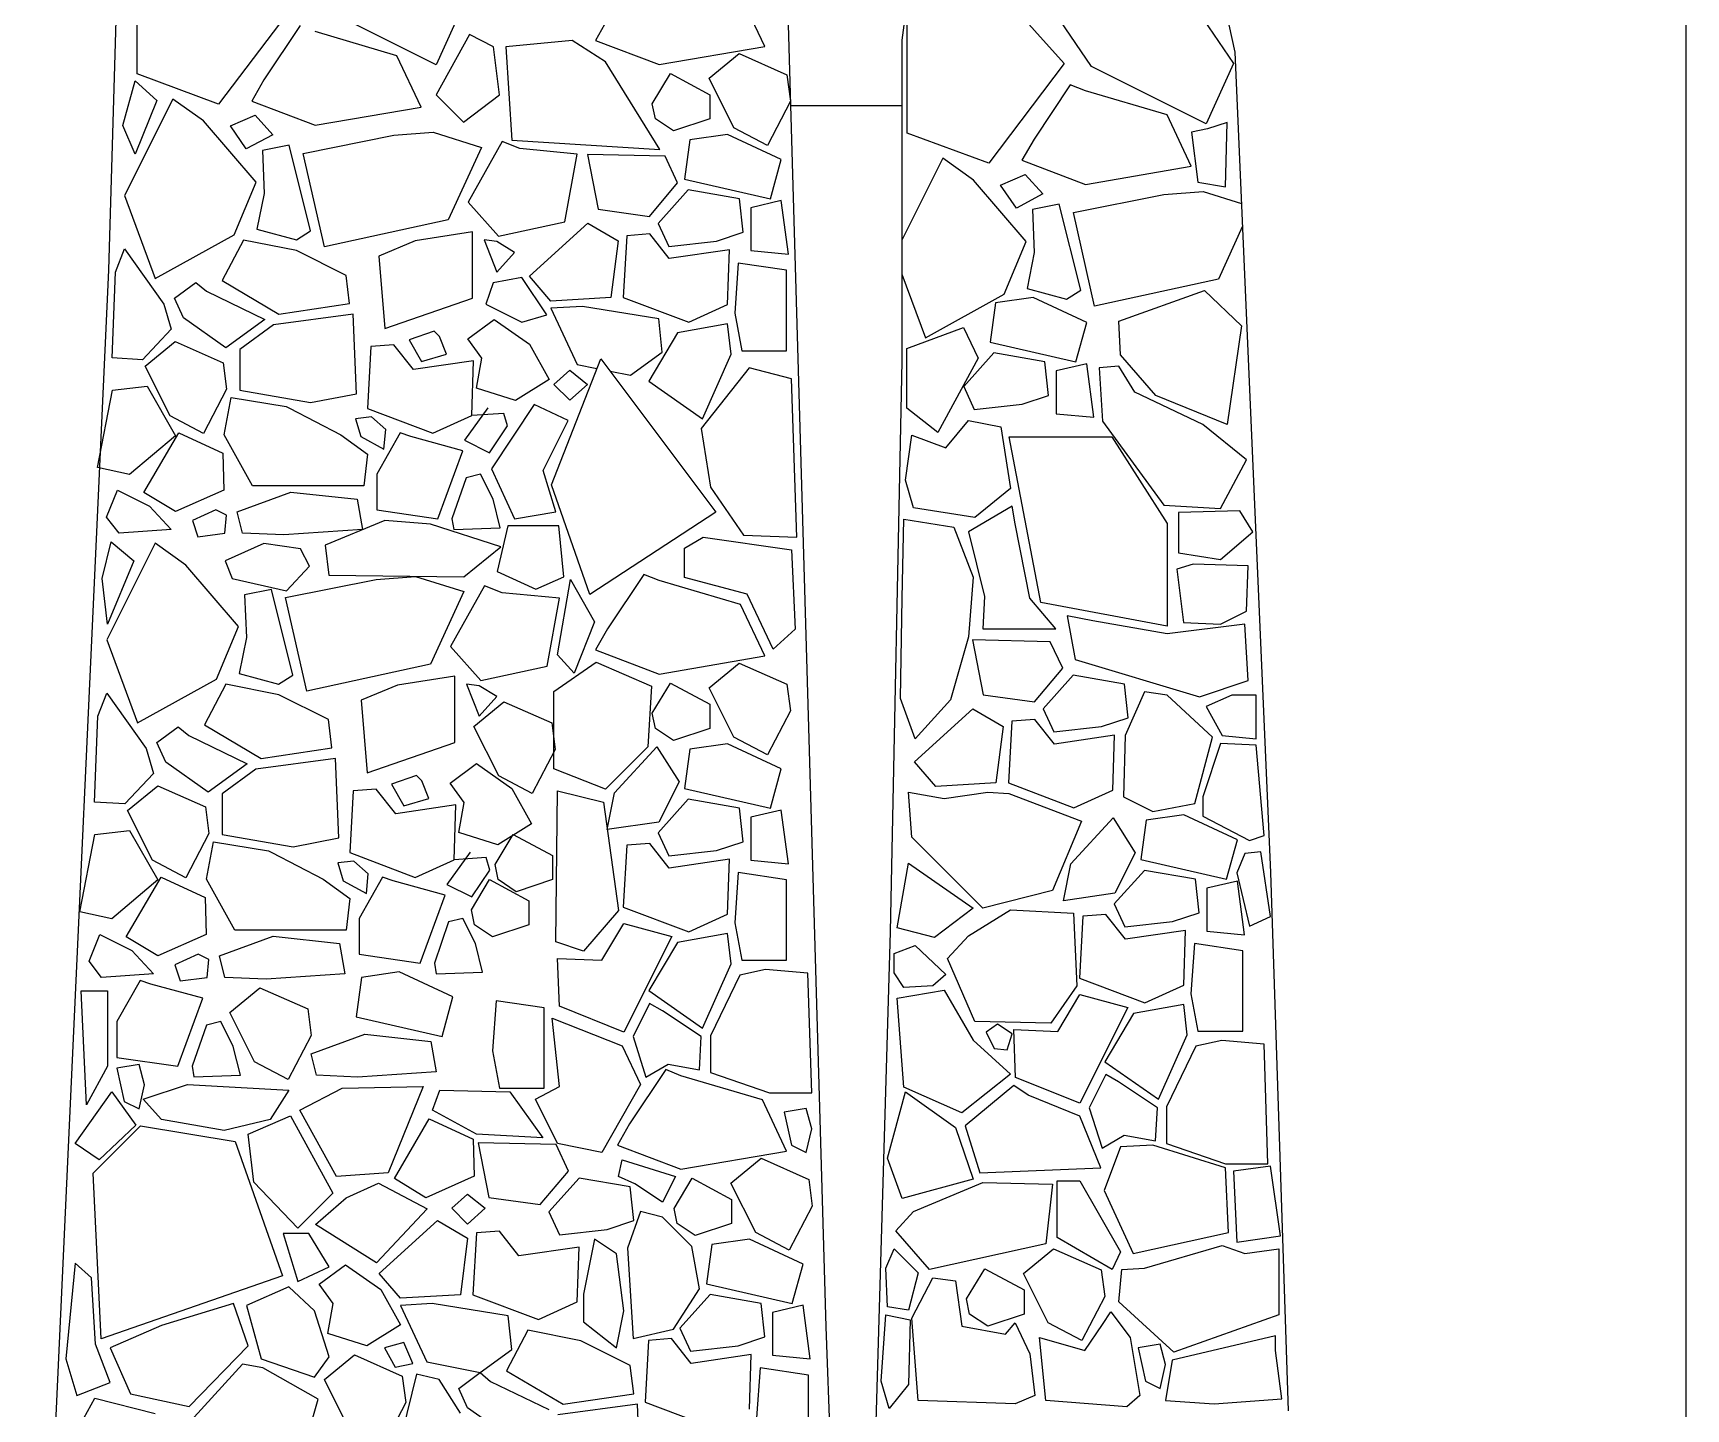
# Model space of a CAD drawing. Header units: millimetres. Extents: x 0 to 25200, y 0 to 17820.
# Drawn here: x 9054.4 to 9466.7, y 3400.3 to 3743.4 of the extents above; entities that cross this region are included whole.
import ezdxf

# ---------------------------------------------------------------- set-up
doc = ezdxf.new("R2010")
doc.units = ezdxf.units.MM
doc.header["$LTSCALE"] = 100
doc.header["$MEASUREMENT"] = 0
doc.layers.add('CO-TREE', color=251, linetype='Continuous')
doc.layers.add('TB-FORM', color=7, linetype='Continuous')

# ---------------------------------------------------------------- blocks, each defined once
blk = doc.blocks.new('T-133')
at = {"layer": 'CO-TREE'}
for p, q in [((49, 1260.06), (41.43, 999.03)), ((322.38, 1053.35), (304.57, 1136.37)), ((248.2, 1124.51), (239.3, 1056.32)), ((48.53, 1047.95), (48.53, 1082.59)), ((304.66, 1076.11), (321.99, 1050.5)), ((260.19, 1072.34), (279.79, 1050.5)), ((240.6, 1033.18), (240.6, 1067.82)), ((286.57, 1049.75), (273.76, 1068.58)), ((87.72, 1065.27), (68.88, 1040.42)), ((123.14, 1050.21), (94.5, 1064.51)), ((129.92, 1065.27), (123.14, 1050.21)), ((205.09, 1054.78), (199.06, 1067.58)), ((89.23, 1060), (80.18, 1046.44)), ((165.9, 1061.56), (162.89, 1056.29)), ((220.4, 735.5), (210.98, 1060.21)), ((113.34, 1052.47), (92.99, 1058.49)), ((131.43, 1057.74), (123.14, 1042.68)), ((137.46, 1054.72), (131.43, 1057.74)), ((157.05, 1056.23), (140.47, 1054.72)), ((165.34, 1050.96), (157.05, 1056.23)), ((162.89, 1056.29), (178.72, 1050.26)), ((239.3, 1056.32), (239.3, 976.27)), ((119.37, 1039.66), (113.34, 1052.47)), ((138.97, 1042.68), (137.46, 1054.72)), ((140.47, 1054.72), (141.98, 1031.38)), ((178.72, 1050.26), (205.09, 1054.78)), ((191.23, 1046.83), (198.73, 1053)), ((198.73, 1053), (210.63, 1047.71)), ((331.28, 848.78), (322.38, 1053.35)), ((68.88, 1040.42), (48.53, 1047.95)), ((178.91, 1029.12), (165.34, 1050.96)), ((177.04, 1040.49), (181.57, 1048.02)), ((181.57, 1048.02), (191.36, 1042.75)), ((210.63, 1047.71), (211.51, 1041.1)), ((279.79, 1050.5), (260.95, 1025.65)), ((315.21, 1035.44), (286.57, 1049.75)), ((321.99, 1050.5), (315.21, 1035.44)), ((44.97, 1035.08), (48.09, 1046.23)), ((48.09, 1046.23), (53.45, 1041.33)), ((80.18, 1046.44), (77.17, 1041.17)), ((197.4, 1034.49), (191.23, 1046.83)), ((281.29, 1045.23), (272.25, 1031.68)), ((285.06, 1043.73), (281.29, 1045.23)), ((305.41, 1037.7), (285.06, 1043.73)), ((57.44, 1041.67), (45.42, 1017.64)), ((53.45, 1041.33), (48.09, 1027.95)), ((65.1, 1036.21), (57.44, 1041.67)), ((77.17, 1041.17), (92.99, 1035.15)), ((92.99, 1035.15), (119.37, 1039.66)), ((123.14, 1042.68), (129.92, 1035.9)), ((129.92, 1035.9), (138.97, 1042.68)), ((177.8, 1036.73), (177.04, 1040.49)), ((191.36, 1042.75), (191.36, 1036.73)), ((211.51, 1041.1), (205.78, 1030.08)), ((239.3, 1040), (211.57, 1040)), ((48.09, 1027.95), (44.97, 1035.08)), ((78.22, 1020.91), (65.1, 1036.21)), ((71.8, 1034.96), (77.97, 1037.61)), ((75.77, 1029.24), (71.8, 1034.96)), ((77.97, 1037.61), (82.38, 1032.76)), ((182.32, 1033.72), (177.8, 1036.73)), ((191.36, 1036.73), (182.32, 1033.72)), ((311.44, 1024.9), (305.41, 1037.7)), ((320.38, 1035.85), (315.54, 1034.24)), ((319.98, 1019.74), (320.38, 1035.85)), ((82.38, 1032.76), (75.77, 1029.24)), ((89.98, 1028.11), (112.59, 1032.63)), ((112.59, 1032.63), (122.39, 1033.39)), ((122.39, 1033.39), (134.44, 1029.62)), ((139.58, 1031.07), (131.1, 1015.91)), ((144.04, 1029.29), (139.58, 1031.07)), ((141.98, 1031.38), (178.91, 1029.12)), ((186.43, 1031.52), (185.09, 1021.71)), ((195.81, 1032.85), (186.43, 1031.52)), ((209.19, 1026.61), (195.81, 1032.85)), ((205.78, 1030.08), (197.4, 1034.49)), ((260.95, 1025.65), (240.6, 1033.18)), ((272.25, 1031.68), (269.24, 1026.41)), ((315.54, 1034.24), (311.51, 1033.44)), ((311.51, 1033.44), (313.12, 1020.95)), ((86.47, 1030.18), (79.78, 1028.84)), ((79.78, 1028.84), (80.22, 1018.14)), ((91.83, 1008.78), (86.47, 1030.18)), ((95.25, 1004.77), (89.98, 1028.11)), ((134.44, 1029.62), (126.15, 1011.55)), ((158.32, 1027.95), (144.04, 1029.29)), ((155.2, 1011.01), (158.32, 1027.95)), ((160.87, 1027.83), (163.51, 1014.18)), ((180.27, 1027.39), (160.87, 1027.83)), ((183.36, 1020.78), (180.27, 1027.39)), ((206.52, 1016.8), (209.19, 1026.61)), ((249.51, 1026.91), (239.3, 1006.49)), ((257.16, 1021.45), (249.51, 1026.91)), ((263.87, 1020.2), (270.04, 1022.84)), ((269.24, 1026.41), (285.06, 1020.38)), ((270.04, 1022.84), (274.45, 1018)), ((285.06, 1020.38), (311.44, 1024.9)), ((72.75, 1007.8), (78.22, 1020.91)), ((176.3, 1012.41), (183.36, 1020.78)), ((186, 1019.02), (178.51, 1010.65)), ((185.09, 1021.71), (206.52, 1016.8)), ((198.79, 1016.82), (186, 1019.02)), ((270.28, 1006.15), (257.16, 1021.45)), ((267.84, 1014.47), (263.87, 1020.2)), ((304.66, 1017.87), (314.45, 1018.62)), ((313.12, 1020.95), (319.98, 1019.74)), ((314.45, 1018.62), (324.02, 1015.64)), ((45.42, 1017.64), (53.07, 996.88)), ((80.22, 1018.14), (78.44, 1009.22)), ((131.1, 1015.91), (138.68, 1007.44)), ((163.51, 1014.18), (176.3, 1012.41)), ((199.67, 1008.45), (198.79, 1016.82)), ((209.19, 1016.36), (201.61, 1014.57)), ((201.61, 1014.57), (201.61, 1003.87)), ((210.98, 1002.98), (209.19, 1016.36)), ((274.45, 1018), (267.84, 1014.47)), ((278.54, 1015.42), (271.84, 1014.08)), ((283.89, 994.01), (278.54, 1015.42)), ((282.05, 1013.35), (304.66, 1017.87)), ((126.15, 1011.55), (95.25, 1004.77)), ((138.68, 1007.44), (155.2, 1011.01)), ((146.44, 997.46), (160.99, 1010.68)), ((160.99, 1010.68), (168.49, 1006.27)), ((178.51, 1010.65), (181.15, 1004.92)), ((271.84, 1014.08), (272.29, 1003.38)), ((287.32, 990.01), (282.05, 1013.35)), ((53.07, 996.88), (72.75, 1007.8)), ((75.08, 1006.51), (69.78, 996.38)), ((88.3, 1003.87), (75.08, 1006.51)), ((78.44, 1009.22), (88.26, 1006.55)), ((88.26, 1006.55), (91.83, 1008.78)), ((117.86, 1006.28), (108.82, 1002.51)), ((132.18, 1008.54), (117.86, 1006.28)), ((132.18, 991.97), (132.18, 1008.54)), ((135.11, 1006.55), (138.24, 998.52)), ((138.24, 1006.1), (135.11, 1006.55)), ((142.7, 1003.42), (138.24, 1006.1)), ((138.24, 1006.1), (138.24, 1006.1)), ((168.49, 1006.27), (166.72, 992.17)), ((170.69, 1007.59), (169.81, 992.17)), ((176.42, 1008.03), (170.69, 1007.59)), ((181.27, 1001.86), (176.42, 1008.03)), ((181.15, 1004.92), (193.06, 1006.24)), ((193.06, 1006.24), (199.67, 1008.45)), ((264.82, 993.04), (270.28, 1006.15)), ((324.26, 1009.96), (318.22, 996.78)), ((43.18, 998.52), (45.41, 1004.32)), ((45.41, 1004.32), (55.23, 990.49)), ((100.65, 997.7), (88.3, 1003.87)), ((108.82, 1002.51), (110.33, 984.44)), ((138.24, 998.52), (142.7, 1003.42)), ((196.27, 1004.07), (181.27, 1001.86)), ((195.82, 990.41), (196.27, 1004.07)), ((201.61, 1003.87), (210.98, 1002.98)), ((272.29, 1003.38), (270.51, 994.46)), ((41.43, 999.03), (38.35, 931.95)), ((42.29, 977.12), (43.18, 998.52)), ((101.53, 990.65), (100.65, 997.7)), ((198.48, 1000.75), (197.59, 988.26)), ((210.53, 998.97), (198.48, 1000.75)), ((210.53, 978.9), (210.53, 998.97)), ((239.3, 997.96), (245.14, 982.12)), ((57.88, 991.97), (63.17, 995.94)), ((63.17, 995.94), (65.82, 993.73)), ((65.82, 993.73), (80.37, 986.68)), ((69.78, 996.38), (83.89, 988.01)), ((137.34, 995.84), (135.56, 990.49)), ((144.48, 997.18), (137.34, 995.84)), ((150.73, 987.82), (144.48, 997.18)), ((151.73, 991.29), (146.44, 997.46)), ((270.51, 994.46), (280.32, 991.78)), ((280.32, 991.78), (283.89, 994.01)), ((318.22, 996.78), (287.32, 990.01)), ((293.37, 986.31), (314.74, 993.96)), ((314.74, 993.96), (324.01, 985.1)), ((55.23, 990.49), (57.02, 984.25)), ((60.08, 987.13), (57.88, 991.97)), ((83.89, 988.01), (101.53, 990.65)), ((110.33, 984.44), (132.18, 991.97)), ((135.56, 990.49), (144.48, 986.03)), ((166.72, 992.17), (151.73, 991.29)), ((159.67, 989.97), (151.73, 989.53)), ((151.73, 989.53), (158.34, 975.43)), ((178.63, 986.88), (159.67, 989.97)), ((169.81, 992.17), (186.12, 986)), ((186.12, 986), (195.82, 990.41)), ((245.14, 982.12), (264.82, 993.04)), ((262.62, 990.83), (261.28, 981.02)), ((271.99, 992.17), (262.62, 990.83)), ((285.38, 985.93), (271.99, 992.17)), ((70.67, 979.63), (60.08, 987.13)), ((80.37, 986.68), (70.67, 979.63)), ((82.57, 985.36), (74.19, 979.19)), ((102.41, 988.01), (82.57, 985.36)), ((103.3, 968.18), (102.41, 988.01)), ((131, 981.88), (137.61, 986.73)), ((137.61, 986.73), (146.43, 980.56)), ((144.48, 986.03), (150.73, 987.82)), ((179.51, 978.51), (178.63, 986.88)), ((195.81, 985.59), (183.31, 983.36)), ((196.7, 978.01), (195.81, 985.59)), ((197.59, 988.26), (199.38, 978.9)), ((282.7, 976.12), (285.38, 985.93)), ((293.77, 977.85), (293.37, 986.31)), ((57.02, 984.25), (49.88, 976.67)), ((50.59, 975.03), (58.08, 981.2)), ((58.08, 981.2), (69.99, 975.91)), ((122.62, 983.8), (116.37, 981.58)), ((116.37, 981.58), (119.49, 976.22)), ((123.96, 982.47), (122.62, 983.8)), ((125.74, 978.01), (123.96, 982.47)), ((134.53, 977.04), (131, 981.88)), ((183.31, 983.36), (176.17, 971.32)), ((240.56, 979.46), (254.67, 984.7)), ((254.67, 984.7), (258.3, 977.05)), ((324.01, 985.1), (320.38, 960.53)), ((49.88, 976.67), (42.29, 977.12)), ((74.19, 979.19), (74.19, 969.06)), ((106.87, 979.95), (105.99, 964.53)), ((112.61, 980.39), (106.87, 979.95)), ((117.46, 974.22), (112.61, 980.39)), ((119.49, 976.22), (125.74, 978.01)), ((133.2, 969.55), (134.53, 977.04)), ((146.43, 980.56), (151.28, 971.75)), ((171.57, 972.78), (179.51, 978.51)), ((189.56, 961.96), (196.7, 978.01)), ((199.38, 978.9), (210.53, 978.9)), ((240.56, 964.56), (240.56, 979.46)), ((258.3, 977.05), (248.22, 958.52)), ((262.19, 978.34), (254.7, 969.97)), ((261.28, 981.02), (282.7, 976.12)), ((274.98, 976.14), (262.19, 978.34)), ((302.64, 967.78), (293.77, 977.85)), ((56.76, 962.69), (50.59, 975.03)), ((69.99, 975.91), (70.87, 969.3)), ((132.45, 976.42), (117.46, 974.22)), ((132.01, 962.76), (132.45, 976.42)), ((151.89, 945.46), (164.2, 976.89)), ((152.47, 970.51), (156.44, 974.03)), ((156.44, 974.03), (160.85, 970.51)), ((158.34, 975.43), (163.24, 974.45)), ((164.2, 976.89), (192.92, 938.62)), ((166.52, 973.8), (171.57, 972.78)), ((201.18, 974.67), (189.23, 959.53)), ((211.74, 971.92), (201.18, 974.67)), ((239.3, 976.27), (236.33, 833.96)), ((275.86, 967.76), (274.98, 976.14)), ((285.38, 975.67), (277.8, 973.89)), ((277.8, 973.89), (277.8, 963.19)), ((287.17, 962.3), (285.38, 975.67)), ((293.37, 975.03), (288.53, 974.63)), ((288.53, 974.63), (289.34, 961.34)), ((297.4, 968.59), (293.37, 975.03)), ((38.69, 949.79), (42.4, 969.09)), ((42.4, 969.09), (51.04, 970.06)), ((51.04, 970.06), (58.09, 957.72)), ((70.87, 969.3), (65.14, 958.29)), ((74.19, 969.06), (91.83, 965.98)), ((142.91, 966.46), (133.2, 969.55)), ((151.28, 971.75), (142.91, 966.46)), ((156.44, 966.54), (152.47, 970.51)), ((160.85, 970.51), (156.44, 966.54)), ((176.17, 971.32), (189.56, 961.96)), ((213.12, 932.45), (211.74, 971.92)), ((254.7, 969.97), (257.34, 964.24)), ((70.25, 957.95), (72.02, 967.21)), ((72.02, 967.21), (85.69, 965)), ((85.69, 965), (86.57, 964.56)), ((91.83, 965.98), (103.3, 968.18)), ((147.61, 965.52), (136.9, 949.47)), ((156.09, 961.51), (147.61, 965.52)), ((257.34, 964.24), (269.25, 965.56)), ((269.25, 965.56), (275.86, 967.76)), ((314.33, 960.53), (297.4, 968.59)), ((320.38, 960.53), (302.64, 967.78)), ((65.14, 958.29), (56.76, 962.69)), ((86.57, 964.56), (99.36, 957.95)), ((107, 962.4), (102.98, 961.96)), ((102.98, 961.96), (104.32, 957.5)), ((105.99, 964.53), (122.31, 958.36)), ((110.57, 959.28), (107, 962.4)), ((122.31, 958.36), (132.01, 962.76)), ((136.01, 964.63), (130.2, 956.6)), ((140.02, 963.29), (132.01, 962.76)), ((140.91, 960.17), (140.02, 963.29)), ((149.84, 949.02), (156.09, 961.51)), ((248.22, 958.52), (240.56, 964.56)), ((250.24, 954.65), (255.88, 961.5)), ((255.88, 961.5), (263.94, 959.89)), ((277.8, 963.19), (287.17, 962.3)), ((289.34, 961.34), (304.66, 940.39)), ((325.22, 951.67), (314.33, 960.53)), ((58.09, 957.72), (46.62, 948.03)), ((50.26, 943.56), (58.96, 958.42)), ((58.96, 958.42), (69.91, 953.38)), ((77.31, 945.18), (70.25, 957.95)), ((99.36, 957.95), (105.97, 953.11)), ((104.32, 957.5), (110.12, 954.37)), ((114.14, 958.39), (108.34, 948.13)), ((110.12, 954.37), (110.57, 959.28)), ((116.82, 957.5), (114.14, 958.39)), ((129.76, 953.93), (116.82, 957.5)), ((130.2, 956.6), (136.45, 953.48)), ((136.45, 953.48), (140.91, 960.17)), ((189.23, 959.53), (191.53, 944.84)), ((240.16, 946.6), (241.77, 957.88)), ((241.77, 957.88), (250.24, 954.65)), ((263.94, 959.89), (266.36, 944.58)), ((273.91, 916.11), (266.03, 957.43)), ((266.03, 957.43), (291.63, 957.43)), ((291.63, 957.43), (305.42, 935.79)), ((69.91, 953.38), (70.19, 944.12)), ((105.97, 953.11), (105.09, 945.18)), ((123.51, 936.98), (129.76, 953.93)), ((46.62, 948.03), (38.69, 949.79)), ((136.9, 949.47), (142.7, 936.98)), ((152.96, 938.77), (149.84, 949.02)), ((318.77, 939.59), (325.22, 951.67)), ((40.95, 937.43), (43.63, 944.12)), ((43.63, 944.12), (51.66, 940.11)), ((70.19, 944.12), (58.12, 938.79)), ((105.09, 945.18), (77.31, 945.18)), ((108.34, 948.13), (108.34, 939.21)), ((130.65, 947.24), (127.08, 936.98)), ((134.22, 948.13), (130.65, 947.24)), ((137.34, 941.89), (134.22, 948.13)), ((161.46, 918.12), (151.89, 945.46)), ((191.53, 944.84), (199.8, 932.91)), ((242.17, 939.75), (240.16, 946.6)), ((266.36, 944.58), (257.49, 937.33)), ((58.12, 938.79), (50.26, 943.56)), ((51.66, 940.11), (57.02, 934.31)), ((73.53, 938.77), (86.92, 943.67)), ((86.92, 943.67), (103.43, 941.89)), ((103.43, 941.89), (104.77, 934.31)), ((139.13, 934.75), (137.34, 941.89)), ((266.77, 940.15), (255.88, 933.71)), ((267.57, 935.72), (266.77, 940.15)), ((304.66, 940.39), (318.77, 939.59)), ((44.08, 933.42), (40.95, 937.43)), ((68.17, 939.21), (62.37, 936.54)), ((62.37, 936.54), (63.71, 932.53)), ((70.85, 937.88), (68.17, 939.21)), ((70.41, 933.42), (70.85, 937.88)), ((74.87, 933.42), (73.53, 938.77)), ((110.35, 936.53), (95.46, 930.41)), ((108.34, 939.21), (123.51, 936.98)), ((121.74, 935.66), (110.35, 936.53)), ((127.08, 936.98), (127.53, 934.31)), ((142.7, 936.98), (152.96, 938.77)), ((192.92, 938.62), (161.46, 918.12)), ((239.35, 917.19), (239.76, 936.93)), ((239.76, 936.93), (252.25, 934.92)), ((257.49, 937.33), (242.17, 939.75)), ((305.42, 935.79), (305.42, 910.2)), ((323.6, 938.95), (308.29, 938.54)), ((308.29, 938.54), (308.29, 928.47)), ((326.83, 933.71), (323.6, 938.95)), ((38.35, 931.95), (32.12, 796.6)), ((57.02, 934.31), (44.08, 933.42)), ((63.71, 932.53), (70.41, 933.42)), ((85.13, 932.97), (74.87, 933.42)), ((104.77, 934.31), (85.13, 932.97)), ((139.25, 929.97), (121.74, 935.66)), ((127.53, 934.31), (139.13, 934.75)), ((141, 935.22), (138.38, 923.84)), ((153.7, 935.22), (141, 935.22)), ((155.01, 922.53), (153.7, 935.22)), ((185.1, 929.7), (189.69, 932.45)), ((189.69, 932.45), (211.74, 929.24)), ((199.8, 932.91), (213.12, 932.45)), ((252.25, 934.92), (257.09, 922.43)), ((255.88, 933.71), (259.91, 917.6)), ((271.2, 917.19), (267.57, 935.72)), ((318.77, 926.86), (326.83, 933.71)), ((39.85, 922.09), (42.04, 931.28)), ((53.04, 930.89), (41.01, 906.85)), ((42.04, 931.28), (47.73, 926.47)), ((60.69, 925.42), (53.04, 930.89)), ((80.14, 930.84), (70.5, 926.47)), ((89.33, 929.53), (80.14, 930.84)), ((91.52, 925.16), (89.33, 929.53)), ((95.46, 930.41), (96.34, 922.97)), ((130.06, 922.53), (139.25, 929.97)), ((185.1, 922.35), (185.1, 929.7)), ((211.74, 929.24), (212.66, 909.5)), ((308.29, 928.47), (318.77, 926.86)), ((47.73, 926.47), (41.17, 910.72)), ((73.81, 910.13), (60.69, 925.42)), ((70.5, 926.47), (72.26, 922.09)), ((85.83, 919.03), (91.52, 925.16)), ((138.38, 923.84), (148.01, 919.47)), ((311.91, 925.65), (307.88, 924.44)), ((307.88, 924.44), (309.5, 911.15)), ((325.62, 925.25), (311.91, 925.65)), ((325.22, 913.97), (325.62, 925.25)), ((41.17, 910.72), (39.85, 922.09)), ((72.26, 922.09), (85.83, 919.03)), ((82.07, 919.4), (75.37, 918.06)), ((87.42, 897.99), (82.07, 919.4)), ((85.57, 917.33), (108.18, 921.85)), ((96.34, 922.97), (130.06, 922.53)), ((108.18, 921.85), (117.98, 922.6)), ((117.98, 922.6), (130.04, 918.84)), ((135.17, 920.29), (126.69, 905.13)), ((139.63, 918.5), (135.17, 920.29)), ((148.01, 919.47), (155.01, 922.53)), ((153.41, 903.08), (156.63, 921.89)), ((156.63, 921.89), (162.6, 911.34)), ((174.95, 923.13), (165.9, 909.57)), ((178.72, 921.62), (174.95, 923.13)), ((199.06, 915.6), (178.72, 921.62)), ((200.72, 918.22), (185.1, 922.35)), ((257.09, 922.43), (255.88, 907.53)), ((75.37, 918.06), (75.82, 907.36)), ((90.85, 893.99), (85.57, 917.33)), ((130.04, 918.84), (121.75, 900.76)), ((153.91, 917.17), (139.63, 918.5)), ((150.79, 900.22), (153.91, 917.17)), ((205.09, 902.79), (199.06, 915.6)), ((207.15, 904.46), (200.72, 918.22)), ((238.95, 892.22), (239.35, 917.19)), ((259.91, 917.6), (259.51, 909.54)), ((277.65, 909.54), (271.2, 917.19)), ((305.42, 910.2), (273.91, 916.11)), ((162.6, 911.34), (157.54, 898.49)), ((280.47, 912.76), (282.49, 901.89)), ((286.92, 911.56), (280.47, 912.76)), ((305.46, 908.33), (286.92, 911.56)), ((309.5, 911.15), (318.77, 910.75)), ((318.77, 910.75), (325.22, 913.97)), ((68.34, 897.02), (73.81, 910.13)), ((75.82, 907.36), (74.03, 898.44)), ((165.9, 909.57), (162.89, 904.3)), ((212.66, 909.5), (207.15, 904.46)), ((255.88, 907.53), (251.45, 891.82)), ((259.51, 909.54), (277.65, 909.54)), ((324.81, 910.75), (305.46, 908.33)), ((325.62, 896.65), (324.81, 910.75)), ((41.01, 906.85), (48.66, 886.1)), ((126.69, 905.13), (134.28, 896.65)), ((157.54, 898.49), (153.41, 903.08)), ((162.89, 904.3), (178.72, 898.28)), ((256.9, 906.78), (259.55, 893.12)), ((276.3, 906.34), (256.9, 906.78)), ((279.39, 899.73), (276.3, 906.34)), ((121.75, 900.76), (90.85, 893.99)), ((134.28, 896.65), (150.79, 900.22)), ((152.49, 893.9), (163.06, 901.24)), ((163.06, 901.24), (176.83, 895.28)), ((178.72, 898.28), (205.09, 902.79)), ((191.23, 894.84), (198.73, 901.01)), ((198.73, 901.01), (210.63, 895.72)), ((272.33, 891.36), (279.39, 899.73)), ((282.49, 901.89), (313.53, 892.62)), ((48.66, 886.1), (68.34, 897.02)), ((70.67, 895.73), (65.38, 885.59)), ((83.9, 893.08), (70.67, 895.73)), ((74.03, 898.44), (83.85, 895.76)), ((83.85, 895.76), (87.42, 897.99)), ((113.46, 895.49), (104.41, 891.73)), ((127.78, 897.75), (113.46, 895.49)), ((127.78, 881.19), (127.78, 897.75)), ((130.71, 895.76), (133.83, 887.74)), ((133.83, 895.32), (130.71, 895.76)), ((138.29, 892.64), (133.83, 895.32)), ((133.83, 895.32), (133.83, 895.32)), ((176.83, 895.28), (175.92, 880.13)), ((177.04, 888.51), (181.57, 896.04)), ((181.57, 896.04), (191.36, 890.77)), ((197.4, 882.51), (191.23, 894.84)), ((210.63, 895.72), (211.51, 889.11)), ((282.04, 897.97), (274.54, 889.6)), ((294.82, 895.76), (282.04, 897.97)), ((295.71, 887.39), (294.82, 895.76)), ((313.53, 892.62), (325.62, 896.65)), ((38.78, 887.74), (41.01, 893.53)), ((41.01, 893.53), (50.83, 879.71)), ((96.25, 886.92), (83.9, 893.08)), ((104.41, 891.73), (105.92, 873.65)), ((132.55, 885.22), (140.05, 891.39)), ((133.83, 887.74), (138.29, 892.64)), ((140.05, 891.39), (151.96, 886.1)), ((152.49, 874.63), (152.49, 893.9)), ((191.36, 890.77), (191.36, 884.74)), ((242.58, 882.15), (238.95, 892.22)), ((251.45, 891.82), (242.58, 882.15)), ((259.55, 893.12), (272.33, 891.36)), ((299.82, 893.83), (294.98, 882.96)), ((305.46, 893.03), (299.82, 893.83)), ((316.75, 882.55), (305.46, 893.03)), ((321.59, 893.03), (315.14, 890.21)), ((327.64, 893.03), (321.59, 893.03)), ((327.64, 882.15), (327.64, 893.03)), ((37.89, 866.33), (38.78, 887.74)), ((97.13, 879.87), (96.25, 886.92)), ((177.8, 884.74), (177.04, 888.51)), ((211.51, 889.11), (205.78, 878.1)), ((242.47, 876.4), (257.02, 889.62)), ((257.02, 889.62), (264.52, 885.22)), ((266.72, 886.54), (265.84, 871.12)), ((272.46, 886.98), (266.72, 886.54)), ((277.31, 880.81), (272.46, 886.98)), ((274.54, 889.6), (277.19, 883.87)), ((289.09, 885.19), (295.71, 887.39)), ((315.14, 890.21), (319.17, 882.96)), ((53.47, 881.19), (58.76, 885.15)), ((58.76, 885.15), (61.41, 882.95)), ((61.41, 882.95), (75.96, 875.9)), ((65.38, 885.59), (79.49, 877.22)), ((138.73, 872.88), (132.55, 885.22)), ((151.96, 886.1), (152.84, 879.49)), ((182.32, 881.73), (177.8, 884.74)), ((191.36, 884.74), (182.32, 881.73)), ((205.78, 878.1), (197.4, 882.51)), ((264.52, 885.22), (262.76, 871.12)), ((277.19, 883.87), (289.09, 885.19)), ((292.3, 883.01), (277.31, 880.81)), ((291.86, 869.35), (292.3, 883.01)), ((294.98, 882.96), (294.58, 867.65)), ((312.32, 866.04), (316.75, 882.55)), ((319.17, 882.96), (327.64, 882.15)), ((50.83, 879.71), (52.61, 873.47)), ((55.68, 876.34), (53.47, 881.19)), ((79.49, 877.22), (97.13, 879.87)), ((105.92, 873.65), (127.78, 881.19)), ((152.84, 879.49), (147.11, 868.47)), ((175.92, 880.13), (165.35, 869.58)), ((167.65, 868.66), (178.21, 880.13)), ((178.21, 880.13), (183.72, 871.41)), ((186.43, 879.53), (185.09, 869.72)), ((195.81, 880.87), (186.43, 879.53)), ((209.19, 874.63), (195.81, 880.87)), ((318.77, 880.94), (314.33, 867.65)), ((327.64, 880.54), (318.77, 880.94)), ((329.65, 857.98), (327.64, 880.54)), ((66.26, 868.85), (55.68, 876.34)), ((75.96, 875.9), (66.26, 868.85)), ((78.17, 874.58), (69.79, 868.41)), ((98.01, 877.22), (78.17, 874.58)), ((98.89, 857.4), (98.01, 877.22)), ((126.59, 871.1), (133.21, 875.95)), ((133.21, 875.95), (142.03, 869.78)), ((165.35, 869.58), (152.49, 874.63)), ((206.52, 864.82), (209.19, 874.63)), ((247.76, 870.24), (242.47, 876.4)), ((52.61, 873.47), (45.47, 865.89)), ((46.18, 864.25), (53.68, 870.41)), ((53.68, 870.41), (65.58, 865.13)), ((118.21, 873.02), (111.96, 870.79)), ((111.96, 870.79), (115.09, 865.44)), ((119.55, 871.68), (118.21, 873.02)), ((121.34, 867.22), (119.55, 871.68)), ((130.12, 866.25), (126.59, 871.1)), ((147.11, 868.47), (138.73, 872.88)), ((183.72, 871.41), (178.67, 861.32)), ((262.76, 871.12), (247.76, 870.24)), ((265.84, 871.12), (282.16, 864.95)), ((45.47, 865.89), (37.89, 866.33)), ((69.79, 868.41), (69.79, 858.28)), ((102.47, 869.16), (101.59, 853.74)), ((108.2, 869.6), (102.47, 869.16)), ((113.05, 863.44), (108.2, 869.6)), ((115.09, 865.44), (121.34, 867.22)), ((128.8, 858.76), (130.12, 866.25)), ((142.03, 869.78), (146.88, 860.97)), ((152.95, 831.49), (153.41, 869.12)), ((153.41, 869.12), (164.89, 866.37)), ((164.89, 866.37), (168.57, 839.29)), ((165.81, 859.48), (167.65, 868.66)), ((186, 867.04), (178.51, 858.67)), ((185.09, 869.72), (206.52, 864.82)), ((198.79, 864.83), (186, 867.04)), ((241.77, 857.58), (240.97, 868.86)), ((240.97, 868.86), (249.83, 867.25)), ((249.83, 867.25), (260.72, 868.86)), ((260.72, 868.86), (265.96, 868.46)), ((265.96, 868.46), (284.1, 861.61)), ((282.16, 864.95), (291.86, 869.35)), ((294.58, 867.65), (301.84, 864.02)), ((301.84, 864.02), (312.32, 866.04)), ((314.33, 867.65), (314.33, 862.82)), ((52.35, 851.91), (46.18, 864.25)), ((65.58, 865.13), (66.47, 858.52)), ((128.04, 865.64), (113.05, 863.44)), ((127.6, 851.98), (128.04, 865.64)), ((199.67, 856.46), (198.79, 864.83)), ((209.19, 864.37), (201.61, 862.59)), ((201.61, 862.59), (201.61, 851.89)), ((210.98, 850.99), (209.19, 864.37)), ((284.1, 861.61), (276.84, 844.29)), ((281.41, 850.94), (291.97, 862.42)), ((291.97, 862.42), (297.49, 853.7)), ((300.2, 861.82), (298.86, 852.01)), ((309.57, 863.16), (300.2, 861.82)), ((322.96, 856.91), (309.57, 863.16)), ((314.33, 862.82), (326.02, 856.77)), ((34.28, 839.01), (38, 858.31)), ((38, 858.31), (46.64, 859.28)), ((46.64, 859.28), (53.68, 846.94)), ((66.47, 858.52), (60.73, 847.5)), ((69.79, 858.28), (87.43, 855.19)), ((138.5, 855.68), (128.8, 858.76)), ((137.81, 850.78), (142.33, 858.31)), ((146.88, 860.97), (138.5, 855.68)), ((142.33, 858.31), (152.13, 853.04)), ((178.67, 861.32), (165.81, 859.48)), ((178.51, 858.67), (181.15, 852.94)), ((259.51, 839.86), (241.77, 857.58)), ((326.02, 856.77), (329.65, 857.98)), ((65.85, 847.17), (67.61, 856.42)), ((67.61, 856.42), (81.28, 854.22)), ((81.28, 854.22), (82.16, 853.78)), ((82.16, 853.78), (94.95, 847.17)), ((87.43, 855.19), (98.89, 857.4)), ((101.59, 853.74), (117.9, 847.57)), ((131.6, 853.85), (125.8, 845.82)), ((170.69, 855.61), (169.81, 840.19)), ((176.42, 856.05), (170.69, 855.61)), ((181.27, 849.88), (176.42, 856.05)), ((181.15, 852.94), (193.06, 854.26)), ((193.06, 854.26), (199.67, 856.46)), ((297.49, 853.7), (292.43, 843.6)), ((320.28, 847.1), (322.96, 856.91)), ((324.81, 853.55), (322.8, 848.72)), ((328.85, 853.95), (324.81, 853.55)), ((331.26, 837.84), (328.85, 853.95)), ((60.73, 847.5), (52.35, 851.91)), ((102.59, 851.62), (98.58, 851.17)), ((98.58, 851.17), (99.92, 846.71)), ((106.16, 848.5), (102.59, 851.62)), ((117.9, 847.57), (127.6, 851.98)), ((135.62, 852.51), (127.6, 851.98)), ((132.05, 842.7), (136.51, 849.39)), ((136.51, 849.39), (135.62, 852.51)), ((138.57, 847.01), (137.81, 850.78)), ((152.13, 853.04), (152.13, 847.01)), ((196.27, 852.08), (181.27, 849.88)), ((195.82, 838.42), (196.27, 852.08)), ((201.61, 851.89), (210.98, 850.99)), ((238.14, 835.02), (240.97, 851.14)), ((240.97, 851.14), (257.09, 839.86)), ((279.57, 841.77), (281.41, 850.94)), ((299.76, 849.32), (292.27, 840.95)), ((298.86, 852.01), (320.28, 847.1)), ((312.55, 847.12), (299.76, 849.32)), ((53.68, 846.94), (42.21, 837.24)), ((45.85, 832.78), (54.56, 847.64)), ((54.56, 847.64), (65.5, 842.59)), ((72.9, 834.39), (65.85, 847.17)), ((94.95, 847.17), (101.57, 842.32)), ((99.92, 846.71), (105.72, 843.59)), ((109.73, 847.6), (103.93, 837.35)), ((105.72, 843.59), (106.16, 848.5)), ((112.41, 846.71), (109.73, 847.6)), ((125.35, 843.15), (112.41, 846.71)), ((125.8, 845.82), (132.05, 842.7)), ((131.94, 839.51), (136.46, 847.04)), ((136.46, 847.04), (146.26, 841.76)), ((143.09, 844), (138.57, 847.01)), ((152.13, 847.01), (143.09, 844)), ((198.48, 848.76), (197.59, 836.28)), ((210.53, 846.98), (198.48, 848.76)), ((210.53, 826.92), (210.53, 846.98)), ((313.43, 838.75), (312.55, 847.12)), ((322.96, 846.66), (315.37, 844.87)), ((322.8, 848.72), (326.02, 835.43)), ((324.74, 833.28), (322.96, 846.66)), ((335.68, 714.57), (331.28, 848.78)), ((65.5, 842.59), (65.78, 833.34)), ((101.57, 842.32), (100.68, 834.39)), ((119.11, 826.2), (125.35, 843.15)), ((146.26, 841.76), (146.26, 835.74)), ((276.84, 844.29), (259.51, 839.86)), ((292.43, 843.6), (279.57, 841.77)), ((315.37, 844.87), (315.37, 834.17)), ((42.21, 837.24), (34.28, 839.01)), ((103.93, 837.35), (103.93, 828.43)), ((129.82, 837.35), (126.25, 836.46)), ((132.94, 831.11), (129.82, 837.35)), ((132.7, 835.74), (131.94, 839.51)), ((168.57, 839.29), (159.84, 829.19)), ((169.81, 840.19), (186.12, 834.02)), ((186.12, 834.02), (195.82, 838.42)), ((257.09, 839.86), (247.42, 832.61)), ((255.88, 833.01), (266.36, 839.45)), ((266.36, 839.45), (282.08, 838.65)), ((282.08, 838.65), (282.89, 820.52)), ((284.45, 837.89), (283.57, 822.47)), ((290.19, 838.33), (284.45, 837.89)), ((295.04, 832.17), (290.19, 838.33)), ((292.27, 840.95), (294.91, 835.22)), ((306.82, 836.54), (313.43, 838.75)), ((326.02, 835.43), (331.26, 837.84)), ((36.55, 826.65), (39.22, 833.34)), ((39.22, 833.34), (47.26, 829.32)), ((53.71, 828.01), (45.85, 832.78)), ((65.78, 833.34), (53.71, 828.01)), ((69.12, 827.98), (82.51, 832.89)), ((100.68, 834.39), (72.9, 834.39)), ((82.51, 832.89), (99.02, 831.11)), ((126.25, 836.46), (122.68, 826.2)), ((137.22, 832.73), (132.7, 835.74)), ((146.26, 835.74), (137.22, 832.73)), ((164.43, 826.9), (169.94, 836.08)), ((169.94, 836.08), (181.89, 832.86)), ((181.89, 832.86), (169.94, 809)), ((195.81, 833.6), (183.31, 831.37)), ((196.7, 826.02), (195.81, 833.6)), ((197.59, 836.28), (199.38, 826.92)), ((236.33, 833.96), (230.39, 629.39)), ((247.42, 832.61), (238.14, 835.02)), ((250.64, 827.37), (255.88, 833.01)), ((294.91, 835.22), (306.82, 836.54)), ((310.03, 834.37), (295.04, 832.17)), ((309.59, 820.71), (310.03, 834.37)), ((315.37, 834.17), (324.74, 833.28)), ((47.26, 829.32), (52.61, 823.53)), ((99.02, 831.11), (100.36, 823.53)), ((134.72, 823.97), (132.94, 831.11)), ((159.84, 829.19), (152.95, 831.49)), ((183.31, 831.37), (176.17, 819.33)), ((237.34, 828.58), (242.58, 830.59)), ((242.58, 830.59), (250.24, 823.34)), ((312.25, 831.05), (311.35, 818.56)), ((324.29, 829.27), (312.25, 831.05)), ((324.29, 809.2), (324.29, 829.27)), ((39.67, 822.63), (36.55, 826.65)), ((63.77, 828.43), (57.97, 825.76)), ((57.97, 825.76), (59.31, 821.74)), ((66.45, 827.09), (63.77, 828.43)), ((66, 822.63), (66.45, 827.09)), ((70.46, 822.63), (69.12, 827.98)), ((103.93, 828.43), (119.11, 826.2)), ((122.68, 826.2), (123.12, 823.53)), ((153.87, 815.43), (153.41, 827.36)), ((153.41, 827.36), (164.43, 826.9)), ((189.56, 809.97), (196.7, 826.02)), ((205.31, 824.6), (198.88, 823.23)), ((199.38, 826.92), (210.53, 826.92)), ((215.87, 823.69), (205.31, 824.6)), ((237.34, 823.74), (237.34, 828.58)), ((257.49, 811.66), (250.64, 827.37)), ((52.61, 823.53), (39.67, 822.63)), ((49.33, 821.88), (43.53, 811.62)), ((52.01, 820.99), (49.33, 821.88)), ((64.95, 817.42), (52.01, 820.99)), ((59.31, 821.74), (66, 822.63)), ((80.73, 822.19), (70.46, 822.63)), ((100.36, 823.53), (80.73, 822.19)), ((104.55, 822.65), (103.21, 812.84)), ((113.92, 823.99), (104.55, 822.65)), ((127.31, 817.75), (113.92, 823.99)), ((123.12, 823.53), (134.72, 823.97)), ((198.88, 823.23), (191.53, 808.08)), ((216.79, 793.86), (215.87, 823.69)), ((239.76, 820.12), (237.34, 823.74)), ((247.01, 820.52), (239.76, 820.12)), ((250.24, 823.34), (247.01, 820.52)), ((282.89, 820.52), (276.44, 811.26)), ((283.57, 822.47), (299.89, 816.3)), ((299.89, 816.3), (309.59, 820.71)), ((34.6, 819.27), (41.17, 819.27)), ((35.91, 790.83), (34.6, 819.27)), ((41.17, 819.27), (41.17, 800.46)), ((58.7, 800.47), (64.95, 817.42)), ((71.69, 813.9), (79.18, 820.07)), ((79.18, 820.07), (91.09, 814.78)), ((124.63, 807.94), (127.31, 817.75)), ((138.06, 816.83), (137.16, 804.34)), ((150.1, 815.04), (138.06, 816.83)), ((176.17, 819.33), (189.56, 809.97)), ((238.14, 817.43), (249.83, 819.44)), ((239.76, 795.27), (238.14, 817.43)), ((249.83, 819.44), (257.09, 806.95)), ((278.2, 809.18), (283.71, 818.36)), ((283.71, 818.36), (295.65, 815.15)), ((311.35, 818.56), (313.14, 809.2)), ((77.86, 801.56), (71.69, 813.9)), ((91.09, 814.78), (91.97, 808.17)), ((103.21, 812.84), (124.63, 807.94)), ((150.1, 794.98), (150.1, 815.04)), ((152.03, 812.45), (169.49, 805.56)), ((153.87, 795.47), (152.03, 812.45)), ((169.94, 809), (153.87, 815.43)), ((176.37, 816.12), (172.24, 807.86)), ((179.59, 814.28), (176.37, 816.12)), ((189.23, 807.86), (179.59, 814.28)), ((295.65, 815.15), (283.71, 791.29)), ((297.07, 813.66), (289.93, 801.62)), ((309.57, 815.89), (297.07, 813.66)), ((310.46, 808.31), (309.57, 815.89)), ((43.53, 811.62), (43.53, 802.7)), ((65.84, 810.73), (62.27, 800.47)), ((69.41, 811.62), (65.84, 810.73)), ((72.54, 805.38), (69.41, 811.62)), ((91.97, 808.17), (86.24, 797.16)), ((91.92, 803.57), (105.31, 808.48)), ((105.31, 808.48), (121.82, 806.69)), ((191.53, 808.08), (191.53, 798.91)), ((276.44, 811.26), (257.49, 811.66)), ((263.14, 810.98), (260.32, 808.97)), ((260.32, 808.97), (262.33, 804.94)), ((266.77, 808.56), (263.14, 810.98)), ((265.56, 804.54), (266.77, 808.56)), ((267.63, 797.71), (267.17, 809.64)), ((267.17, 809.64), (278.2, 809.18)), ((303.32, 792.26), (310.46, 808.31)), ((313.14, 809.2), (324.29, 809.2)), ((74.32, 798.25), (72.54, 805.38)), ((121.82, 806.69), (123.16, 799.11)), ((137.16, 804.34), (138.95, 794.98)), ((169.49, 805.56), (174.08, 795.93)), ((172.24, 807.86), (175.46, 797.76)), ((188.78, 799.6), (189.23, 807.86)), ((257.09, 806.95), (266.36, 798.49)), ((262.33, 804.94), (265.56, 804.54)), ((312.64, 805.51), (305.29, 790.37)), ((319.07, 806.89), (312.64, 805.51)), ((329.64, 805.97), (319.07, 806.89)), ((330.55, 776.14), (329.64, 805.97)), ((41.17, 800.46), (35.91, 790.83)), ((49.02, 800.9), (43.51, 799.98)), ((43.51, 799.98), (45.35, 791.72)), ((43.53, 802.7), (58.7, 800.47)), ((50.4, 795.85), (49.02, 800.9)), ((62.27, 800.47), (62.72, 797.8)), ((86.24, 797.16), (77.86, 801.56)), ((93.26, 798.22), (91.92, 803.57)), ((175.46, 797.76), (180.97, 800.97)), ((180.97, 800.97), (188.78, 799.6)), ((289.93, 801.62), (303.32, 792.26)), ((32.12, 796.6), (22.59, 589.61)), ((49.02, 789.88), (50.4, 795.85)), ((50.07, 792.26), (61.1, 795.93)), ((61.1, 795.93), (86.36, 794.55)), ((62.72, 797.8), (74.32, 798.25)), ((103.52, 797.77), (93.26, 798.22)), ((123.16, 799.11), (103.52, 797.77)), ((174.08, 795.93), (164.43, 778.95)), ((180.38, 799.64), (171.34, 786.08)), ((184.15, 798.13), (180.38, 799.64)), ((204.5, 792.11), (184.15, 798.13)), ((191.53, 798.91), (206.23, 793.86)), ((266.36, 798.49), (254.27, 788.83)), ((267.17, 795.67), (255.07, 785.6)), ((270.8, 793.26), (267.17, 795.67)), ((283.71, 791.29), (267.63, 797.71)), ((290.14, 798.4), (286, 790.14)), ((293.35, 796.57), (290.14, 798.4)), ((303, 790.14), (293.35, 796.57)), ((33.08, 781.24), (42.27, 794.09)), ((42.27, 794.09), (48.24, 785.83)), ((45.35, 791.72), (49.02, 789.88)), ((54.67, 787.21), (50.07, 792.26)), ((86.36, 794.55), (81.76, 787.21)), ((89.11, 789.5), (99.68, 795.01)), ((99.68, 795.01), (119.88, 795.47)), ((119.88, 795.47), (111.16, 773.9)), ((122.18, 789.5), (124.02, 794.55)), ((124.02, 794.55), (141.47, 794.09)), ((138.95, 794.98), (150.1, 794.98)), ((141.47, 794.09), (149.74, 782.62)), ((147.9, 792.26), (153.87, 795.47)), ((153.41, 781.24), (147.9, 792.26)), ((210.53, 779.31), (204.5, 792.11)), ((206.23, 793.86), (216.79, 793.86)), ((235.72, 777.55), (240.16, 794.06)), ((254.27, 788.83), (239.76, 795.27)), ((240.16, 794.06), (252.66, 785.2)), ((283.7, 788.02), (270.8, 793.26)), ((76.25, 783.54), (86.82, 788.12)), ((86.82, 788.12), (97.38, 768.85)), ((98.3, 772.98), (89.11, 789.5)), ((133.2, 783.54), (122.18, 789.5)), ((215.41, 789.96), (209.9, 789.04)), ((209.9, 789.04), (211.74, 780.78)), ((216.79, 784.91), (215.41, 789.96)), ((288.94, 775.13), (283.7, 788.02)), ((286, 790.14), (289.22, 780.05)), ((302.54, 781.88), (303, 790.14)), ((305.29, 790.37), (305.29, 781.19)), ((37.58, 773.84), (49.39, 785.65)), ((48.24, 785.83), (39.05, 777.11)), ((49.39, 785.65), (73.03, 781.71)), ((70.28, 784.45), (54.67, 787.21)), ((81.76, 787.21), (70.28, 784.45)), ((77.63, 771.6), (76.25, 783.54)), ((112.72, 772.48), (121.42, 787.34)), ((121.42, 787.34), (132.36, 782.3)), ((149.74, 782.62), (133.2, 783.54)), ((171.34, 786.08), (168.32, 780.81)), ((215.41, 778.95), (216.79, 784.91)), ((252.66, 785.2), (257.09, 772.31)), ((255.07, 785.6), (258.7, 773.92)), ((289.22, 780.05), (294.73, 783.26)), ((294.73, 783.26), (302.54, 781.88)), ((39.05, 777.11), (33.08, 781.24)), ((73.03, 781.71), (84.84, 748.26)), ((132.36, 782.3), (132.64, 773.04)), ((133.62, 781.4), (136.27, 767.74)), ((153.03, 780.95), (133.62, 781.4)), ((156.11, 774.35), (153.03, 780.95)), ((164.43, 778.95), (153.41, 781.24)), ((168.32, 780.81), (184.15, 774.79)), ((184.15, 774.79), (210.53, 779.31)), ((211.74, 780.78), (215.41, 778.95)), ((293.77, 780.37), (289.74, 769.49)), ((301.84, 780.77), (293.77, 780.37)), ((319.98, 775.13), (301.84, 780.77)), ((305.29, 781.19), (319.99, 776.14)), ((168.57, 772.98), (169.49, 777.11)), ((169.49, 777.11), (182.8, 772.98)), ((196.66, 771.36), (204.16, 777.52)), ((204.16, 777.52), (216.06, 772.24)), ((239.35, 767.48), (235.72, 777.55)), ((258.7, 773.92), (288.94, 775.13)), ((320.78, 759.02), (319.98, 775.13)), ((319.99, 776.14), (330.55, 776.14)), ((331.26, 775.53), (321.99, 774.33)), ((333.68, 758.21), (331.26, 775.53)), ((39.55, 732.52), (37.58, 773.84)), ((88.65, 760.13), (77.63, 771.6)), ((111.16, 773.9), (98.3, 772.98)), ((100.65, 767.71), (108.79, 771.36)), ((108.79, 771.36), (120.86, 764.91)), ((120.57, 767.71), (112.72, 772.48)), ((132.64, 773.04), (120.57, 767.71)), ((149.06, 765.97), (156.11, 774.35)), ((158.76, 772.58), (151.26, 764.21)), ((171.55, 770.38), (158.76, 772.58)), ((172.7, 771.14), (168.57, 772.98)), ((179.59, 766.56), (172.7, 771.14)), ((182.8, 772.98), (179.59, 766.56)), ((182.48, 765.02), (187, 772.55)), ((187, 772.55), (196.8, 767.28)), ((202.83, 759.02), (196.66, 771.36)), ((216.06, 772.24), (216.95, 765.63)), ((257.09, 772.31), (239.35, 767.48)), ((242.17, 764.26), (259.51, 771.51)), ((259.51, 771.51), (276.84, 771.1)), ((276.84, 771.1), (275.23, 756.2)), ((278.05, 757.81), (278.05, 771.91)), ((278.05, 771.91), (283.7, 771.91)), ((283.7, 771.91), (293.77, 754.19)), ((321.99, 774.33), (322.8, 756.6)), ((97.38, 768.85), (88.65, 760.13)), ((93.07, 760.98), (100.65, 767.71)), ((127.01, 765.09), (130.98, 768.62)), ((130.98, 768.62), (135.39, 765.09)), ((136.27, 767.74), (149.06, 765.97)), ((172.43, 762.01), (171.55, 770.38)), ((196.8, 767.28), (196.8, 761.26)), ((289.74, 769.49), (297, 753.78)), ((120.86, 764.91), (108.22, 751.44)), ((130.98, 761.13), (127.01, 765.09)), ((135.39, 765.09), (130.98, 761.13)), ((151.26, 764.21), (153.91, 758.48)), ((174.08, 764.26), (170.86, 755.08)), ((179.59, 762.88), (174.08, 764.26)), ((186.94, 755.54), (179.59, 762.88)), ((183.23, 761.26), (182.48, 765.02)), ((216.95, 765.63), (211.21, 754.61)), ((237.74, 759.42), (242.17, 764.26)), ((84.98, 758.75), (88.65, 746.82)), ((91.41, 758.75), (84.98, 758.75)), ((96.46, 750.49), (91.41, 758.75)), ((108.22, 751.44), (93.07, 760.98)), ((108.93, 748.79), (123.48, 762.01)), ((123.48, 762.01), (130.98, 757.6)), ((133.18, 758.92), (132.3, 743.5)), ((138.92, 759.36), (133.18, 758.92)), ((143.77, 753.2), (138.92, 759.36)), ((153.91, 758.48), (165.81, 759.81)), ((165.81, 759.81), (172.43, 762.01)), ((187.75, 758.24), (183.23, 761.26)), ((196.8, 761.26), (187.75, 758.24)), ((211.21, 754.61), (202.83, 759.02)), ((246.21, 749.76), (237.74, 759.42)), ((297, 753.78), (320.78, 759.02)), ((130.98, 757.6), (129.21, 743.5)), ((158.76, 755.4), (143.77, 753.2)), ((158.32, 741.74), (158.76, 755.4)), ((162.6, 757.38), (159.84, 743.61)), ((168.11, 753.71), (162.6, 757.38)), ((170.86, 755.08), (172.24, 732.6)), ((188.78, 744.99), (186.94, 755.54)), ((191.87, 756.05), (190.53, 746.24)), ((201.24, 757.38), (191.87, 756.05)), ((214.63, 751.14), (201.24, 757.38)), ((235.32, 750.16), (237.34, 754.99)), ((237.34, 754.99), (243.38, 748.95)), ((275.23, 756.2), (246.21, 749.76)), ((269.63, 748.8), (277.12, 754.97)), ((277.12, 754.97), (289.03, 749.68)), ((291.76, 749.76), (278.05, 757.81)), ((299.82, 750.16), (319.17, 755.8)), ((319.17, 755.8), (324.81, 753.78)), ((322.8, 756.6), (333.68, 758.21)), ((324.81, 753.78), (333.28, 754.99)), ((333.28, 754.99), (333.28, 738.48)), ((33.08, 751.41), (30.78, 727.55)), ((37.21, 747.74), (33.08, 751.41)), ((88.65, 746.82), (96.46, 750.49)), ((93.94, 746.15), (100.55, 750.99)), ((100.55, 750.99), (109.37, 744.82)), ((169.94, 739.48), (168.11, 753.71)), ((211.95, 741.33), (214.63, 751.14)), ((293.77, 754.19), (291.76, 749.76)), ((38.13, 731.22), (37.21, 747.74)), ((84.84, 748.26), (39.55, 732.52)), ((114.22, 742.62), (108.93, 748.79)), ((190.53, 746.24), (211.95, 741.33)), ((235.72, 740.49), (235.32, 750.16)), ((243.38, 748.95), (240.97, 739.69)), ((241.77, 737.67), (247.01, 747.74)), ((247.01, 747.74), (252.66, 746.94)), ((252.66, 746.94), (254.27, 735.66)), ((255.44, 742.46), (259.96, 750)), ((259.96, 750), (269.76, 744.72)), ((275.8, 736.46), (269.63, 748.8)), ((289.03, 749.68), (289.91, 743.07)), ((293.37, 741.7), (294.18, 749.76)), ((294.18, 749.76), (299.82, 750.16)), ((86.36, 745.45), (75.79, 740.86)), ((92.79, 739.48), (86.36, 745.45)), ((97.47, 741.3), (93.94, 746.15)), ((109.37, 744.82), (114.22, 736.01)), ((129.21, 743.5), (114.22, 742.62)), ((132.3, 743.5), (148.62, 737.33)), ((159.84, 743.61), (159.84, 736.73)), ((182.35, 734.89), (188.78, 744.99)), ((191.43, 743.55), (183.94, 735.18)), ((204.22, 741.35), (191.43, 743.55)), ((256.19, 738.7), (255.44, 742.46)), ((269.76, 744.72), (269.76, 738.7)), ((289.91, 743.07), (284.18, 732.06)), ((72.58, 741.32), (54.67, 735.81)), ((76.25, 730.76), (72.58, 741.32)), ((75.79, 740.86), (79.47, 727.55)), ((96.46, 728.01), (92.79, 739.48)), ((96.14, 733.81), (97.47, 741.3)), ((122.16, 741.3), (114.22, 740.86)), ((114.22, 740.86), (120.84, 726.76)), ((141.12, 738.22), (122.16, 741.3)), ((142, 729.84), (141.12, 738.22)), ((148.62, 737.33), (158.32, 741.74)), ((168.11, 730.3), (169.94, 739.48)), ((205.1, 732.98), (204.22, 741.35)), ((214.63, 740.88), (207.04, 739.1)), ((207.04, 739.1), (207.04, 728.4)), ((216.41, 727.51), (214.63, 740.88)), ((234.11, 721.96), (235.32, 738.48)), ((235.32, 738.48), (241.37, 737.27)), ((240.97, 739.69), (235.72, 740.49)), ((260.72, 735.69), (256.19, 738.7)), ((269.76, 738.7), (260.72, 735.69)), ((289.34, 736.06), (291.36, 739.28)), ((291.36, 739.28), (296.19, 732.84)), ((307.08, 729.21), (293.37, 741.7)), ((333.28, 738.48), (307.08, 729.21)), ((54.67, 735.81), (41.81, 730.3)), ((105.84, 730.73), (96.14, 733.81)), ((114.22, 736.01), (105.84, 730.73)), ((145.97, 734.69), (140.68, 724.56)), ((159.2, 732.05), (145.97, 734.69)), ((159.84, 736.73), (168.11, 730.3)), ((172.24, 732.6), (182.35, 734.89)), ((183.94, 735.18), (186.58, 729.45)), ((227.11, 557.94), (220.4, 735.5)), ((241.37, 737.27), (240.97, 721.16)), ((243.38, 717.13), (241.77, 737.67)), ((254.27, 735.66), (265.15, 733.64)), ((265.15, 733.64), (267.57, 736.46)), ((267.57, 736.46), (271.2, 728.81)), ((284.18, 732.06), (275.8, 736.46)), ((284.91, 729.62), (289.34, 736.06)), ((41.81, 721.58), (38.13, 731.22)), ((41.81, 730.3), (46.86, 718.83)), ((61.56, 715.62), (76.25, 730.76)), ((115.1, 731.61), (110.25, 730.28)), ((110.25, 730.28), (112.9, 725.44)), ((117.31, 726.32), (115.1, 731.61)), ((134.07, 724.12), (142, 729.84)), ((171.55, 725.88), (159.2, 732.05)), ((176.12, 732.12), (175.24, 716.7)), ((181.86, 732.56), (176.12, 732.12)), ((186.71, 726.39), (181.86, 732.56)), ((186.58, 729.45), (198.49, 730.77)), ((198.49, 730.77), (205.1, 732.98)), ((275.23, 717.13), (273.62, 732.84)), ((273.62, 732.84), (284.91, 729.62)), ((296.19, 732.84), (298.61, 718.34)), ((303.7, 731.15), (298.18, 730.23)), ((298.18, 730.23), (300.02, 721.97)), ((305.07, 726.1), (303.7, 731.15)), ((332.47, 733.24), (306.67, 727.2)), ((332.47, 729.62), (332.47, 733.24)), ((30.78, 727.55), (33.54, 718.37)), ((74.87, 726.17), (60.18, 710.11)), ((79.93, 725.25), (74.87, 726.17)), ((79.47, 727.55), (92.79, 722.96)), ((92.79, 722.96), (96.46, 728.01)), ((95.26, 722.35), (102.76, 728.52)), ((102.76, 728.52), (114.66, 723.24)), ((112.9, 725.44), (117.31, 726.32)), ((120.84, 726.76), (134.07, 724.12)), ((172.43, 718.83), (171.55, 725.88)), ((201.7, 728.6), (186.71, 726.39)), ((201.26, 714.94), (201.7, 728.6)), ((207.04, 728.4), (216.41, 727.51)), ((271.2, 728.81), (272.41, 718.34)), ((303.7, 720.14), (305.07, 726.1)), ((306.67, 727.2), (305.06, 717.13)), ((334.09, 717.53), (332.47, 729.62)), ((33.54, 718.37), (41.81, 721.58)), ((93.7, 717.45), (79.93, 725.25)), ((101.43, 710.02), (95.26, 722.35)), ((118.19, 723.68), (114.66, 709.14)), ((114.66, 723.24), (115.55, 716.63)), ((123.92, 722.35), (118.19, 723.68)), ((129.21, 713.98), (123.92, 722.35)), ((128.77, 720.15), (134.07, 724.12)), ((134.07, 724.12), (136.71, 721.91)), ((136.71, 721.91), (151.26, 714.86)), ((140.68, 724.56), (154.79, 716.19)), ((203.91, 725.28), (203.02, 712.79)), ((215.96, 723.49), (203.91, 725.28)), ((215.96, 703.43), (215.96, 723.49)), ((236.13, 715.11), (234.11, 721.96)), ((300.02, 721.97), (303.7, 720.14)), ((33.47, 709.41), (37.99, 717.69)), ((37.99, 717.69), (53.06, 713.93)), ((46.86, 718.83), (61.56, 715.62)), ((90.03, 704.6), (93.7, 717.45)), ((130.98, 715.3), (128.77, 720.15)), ((154.79, 716.19), (172.43, 718.83)), ((240.97, 721.16), (236.13, 715.11)), ((272.41, 718.34), (267.57, 716.32)), ((298.61, 718.34), (295.39, 715.52)), ((317.15, 716.32), (334.09, 717.53)), ((115.55, 716.63), (109.81, 705.61)), ((141.56, 707.81), (130.98, 715.3)), ((173.31, 716.19), (153.47, 713.54)), ((174.19, 696.36), (173.31, 716.19)), ((175.24, 716.7), (191.56, 710.53)), ((267.57, 716.32), (243.38, 717.13)), ((295.39, 715.52), (275.23, 717.13)), ((305.06, 717.13), (317.15, 716.32))]:
    blk.add_line(p, q, dxfattribs=at)

msp = doc.modelspace()

# ---------------------------------------------------------------- linework, layer by layer
at = {"layer": 'TB-FORM', "color": 251}
msp.add_line((9466.67, 16350), (9466.67, 2598), dxfattribs=at)

# ---------------------------------------------------------------- block references
at = {"layer": 'CO-TREE'}
msp.add_blockref('T-133', (9031.83, 2685.32), dxfattribs=at)

doc.saveas('drawing.dxf')
